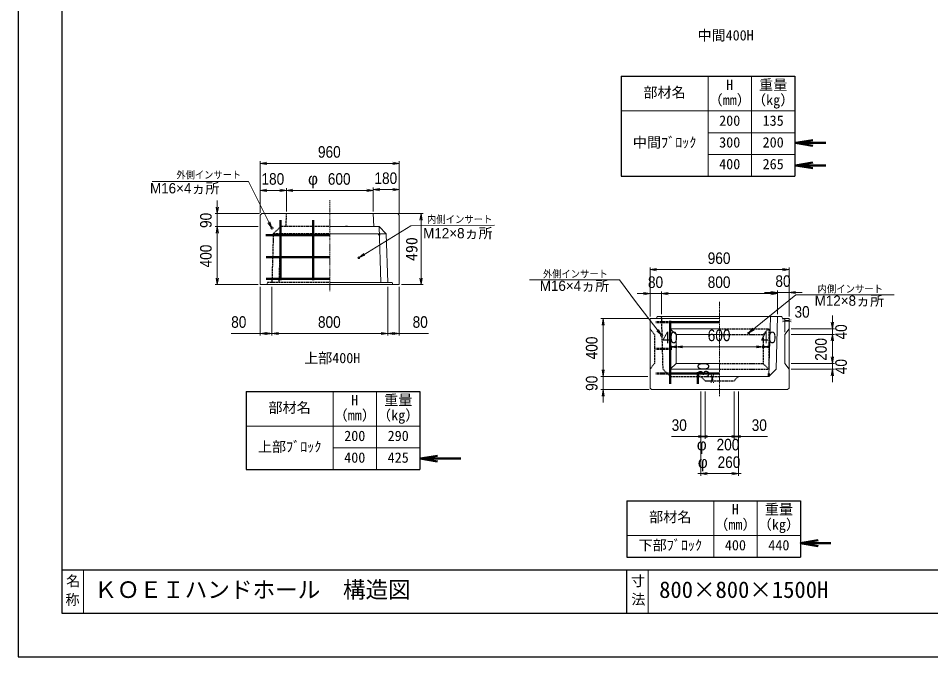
# Model space of a CAD drawing. Units: millimetres, scale not verified. Extents: x -210 to 210, y -148 to 148.
# Drawn here: x -210 to 0, y -148.5 to -1.5 of the extents above; entities that cross this region are included whole.
import ezdxf
from ezdxf.enums import TextEntityAlignment as Align

# ---------------------------------------------------------------- set-up
doc = ezdxf.new("R2010")
doc.units = ezdxf.units.MM
doc.linetypes.add('USER1', pattern=[12.95, 6.35, -3.175, 0.25, -3.175])
doc.linetypes.add('USER2', pattern=[4.7625, 3.175, -1.5875])
doc.layers.add('0-0', color=7, linetype='Continuous')
for name, color, linetype, lineweight in [('0-1_0', 9, 'Continuous', 25), ('0-2_dims', 2, 'Continuous', 13), ('0-4_pen2実線', 3, 'Continuous', 13), ('0-5_pen3実線', 7, 'Continuous', 18), ('0-6_pen4実線', 6, 'Continuous', 25), ('0-7_pen1一点', 4, 'USER1', 13), ('0-8_pen2破線', 3, 'USER2', 25), ('0-9_鉄筋１', 7, 'Continuous', 50), ('0-A_鉄筋２', 7, 'Continuous', 50), ('0-C_鉄筋', 7, 'Continuous', 50)]:
    doc.layers.add(name, color=color, linetype=linetype, lineweight=lineweight)
doc.styles.add('ＭＳ ゴシック', font='')
doc.styles.add('ＭＳ Ｐゴシック', font='')
doc.styles.get('ＭＳ ゴシック').set_extended_font_data('MS Gothic')
doc.styles.get('ＭＳ Ｐゴシック').set_extended_font_data('MS PGothic')

# ---------------------------------------------------------------- blocks, each defined once
blk = doc.blocks.new('部分図 1')
at = {"layer": '0-1_0'}
blk.add_lwpolyline([(0, 0), (12600, 0), (12600, 8910), (0, 8910)], close=True, dxfattribs=at)
at = {"layer": '0-2_dims', "lineweight": 50}
for p, q in [((5366.81, 3549), (5576.2, 3549)), ((5366.81, 3394), (5576.2, 3394)), ((2775.53, 1368.78), (3056.1, 1368.78)), ((5401.61, 784.88), (5611, 784.88))]:
    blk.add_line(p, q, dxfattribs=at)
at = {"layer": '0-2_dims'}
for p, q in [((1671, 3066), (1671, 3423)), ((2631, 3408), (1671, 3408)), ((2631, 3066), (2631, 3423)), ((1671, 3066), (1671, 3236.26)), ((1851, 3221.26), (1671, 3221.26)), ((1851, 3076), (1851, 3236.26)), ((1851, 3076), (1851, 3236.26)), ((1851, 3221.26), (2451, 3221.26)), ((2451, 3076), (2451, 3241.26)), ((2451, 3076), (2451, 3236.26)), ((2451, 3226.26), (2631, 3226.26)), ((2631, 3066), (2631, 3241.26)), ((1374.3, 3061), (1374.3, 3151)), ((1666, 3061), (1359.3, 3061)), ((1374.3, 2971), (1374.3, 3061)), ((1656, 2971), (1359.3, 2971)), ((1656, 2971), (1359.3, 2971)), ((1374.3, 2971), (1374.3, 2571)), ((1374.3, 2971), (1374.3, 2881)), ((4362, 2351), (4362, 2689)), ((5322, 2674), (4362, 2674)), ((5322, 2351), (5322, 2689)), ((1656, 2571), (1359.3, 2571)), ((1671, 2556), (1671, 2218)), ((1751, 2556), (1751, 2218)), ((1751, 2556), (1751, 2218)), ((2551, 2556), (2551, 2218)), ((2551, 2556), (2551, 2218)), ((2631, 2556), (2631, 2218)), ((4362, 2351), (4362, 2523.17)), ((4442, 2366), (4442, 2523.17)), ((4442, 2366), (4442, 2523.17)), ((5242, 2366), (5242, 2530.67)), ((5242, 2366), (5242, 2523.17)), ((5322, 2351), (5322, 2530.67)), ((4362, 2508.17), (4272, 2508.17)), ((4362, 2508.17), (4442, 2508.17)), ((4442, 2508.17), (4532, 2508.17)), ((4442, 2508.17), (5242, 2508.17)), ((5242, 2515.67), (5152, 2515.67)), ((5242, 2515.67), (5322, 2515.67)), ((5322, 2515.67), (5412, 2515.67)), ((4347, 2336), (4023, 2336)), ((4038, 1936), (4038, 2336)), ((5292, 2241), (5292, 2335.11)), ((5322, 2281), (5322, 2335.11)), ((5620.74, 2266), (5620.74, 2356)), ((5292, 2320.11), (5322, 2320.11)), ((1751, 2233), (2551, 2233)), ((5337, 2266), (5635.74, 2266)), ((5337, 2226), (5635.74, 2226)), ((5337, 2226), (5635.74, 2226)), ((5620.74, 2226), (5620.74, 2266)), ((5620.74, 2226), (5620.74, 2136)), ((5620.74, 2226), (5620.74, 2026)), ((4502, 2141), (4502, 2156)), ((4542, 2141), (4542, 2156)), ((5142, 2141), (5142, 2156)), ((5142, 2141), (5142, 2156)), ((5182, 2141), (5182, 2156)), ((4542, 2141), (4502, 2141)), ((4542, 2141), (5142, 2141)), ((4542, 2141), (4542, 2126)), ((5142, 2141), (5182, 2141)), ((5620.74, 2026), (5620.74, 2116)), ((4038, 1936), (4038, 2026)), ((5337, 2026), (5635.74, 2026)), ((5337, 2026), (5635.74, 2026)), ((5620.74, 2026), (5620.74, 1986)), ((5337, 1986), (5635.74, 1986)), ((5620.74, 1986), (5620.74, 1896)), ((4347, 1936), (4023, 1936)), ((4347, 1936), (4023, 1936)), ((4038, 1936), (4038, 1846)), ((4792, 1936), (4777, 1936)), ((4792, 1906), (4777, 1906)), ((4792, 1906), (4792, 1936)), ((4357, 1846), (4023, 1846)), ((4038, 1846), (4038, 1756)), ((4712, 1831), (4712, 1506)), ((4712, 1831), (4712, 1250)), ((4742, 1831), (4742, 1506)), ((4742, 1831), (4742, 1506)), ((4942, 1831), (4942, 1506)), ((4942, 1831), (4942, 1506)), ((4972, 1831), (4972, 1506)), ((4972, 1831), (4972, 1250)), ((4742, 1521), (4652, 1521)), ((4742, 1521), (4942, 1521)), ((4942, 1521), (5032, 1521)), ((4712, 1265), (4692, 1265)), ((4712, 1265), (4972, 1265)), ((4972, 1265), (4992, 1265))]:
    blk.add_line(p, q, dxfattribs=at)
at = {"layer": '0-2_dims', "lineweight": 18}
for p, q in [((1545.69, 3282.7), (924.22, 3282.7)), ((2617, 3061), (2796, 3061)), ((2781, 3061), (2781, 2571)), ((4151.3, 2603.57), (3529.83, 2603.57)), ((2646, 2571), (2796, 2571)), ((5430.17, 2499.67), (6046.64, 2499.67))]:
    blk.add_line(p, q, dxfattribs=at)
at = {"layer": '0-2_dims', "lineweight": 50}
for points in [[(5486.81, 3569), (5366.81, 3549), (5486.81, 3529)], [(5486.81, 3414), (5366.81, 3394), (5486.81, 3374)], [(2895.53, 1388.78), (2775.53, 1368.78), (2895.53, 1348.78)], [(5521.61, 804.88), (5401.61, 784.88), (5521.61, 764.88)]]:
    blk.add_lwpolyline(points, dxfattribs=at)
at = {"layer": '0-2_dims'}
for points in [[(1716, 3415.5), (1671, 3408), (1716, 3400.5)], [(2586, 3400.5), (2631, 3408), (2586, 3415.5)], [(1751, 2961), (1590.69, 3282.7), (1545.69, 3282.7)], [(1716, 3228.76), (1671, 3221.26), (1716, 3213.76)], [(1806, 3213.76), (1851, 3221.26), (1806, 3228.76)], [(1896, 3228.76), (1851, 3221.26), (1896, 3213.76)], [(2406, 3213.76), (2451, 3221.26), (2406, 3228.76)], [(2496, 3233.76), (2451, 3226.26), (2496, 3218.76)], [(2586, 3218.76), (2631, 3226.26), (2586, 3233.76)], [(1366.8, 3106), (1374.3, 3061), (1381.8, 3106)], [(1381.8, 2926), (1374.3, 2971), (1366.8, 2926)], [(1381.8, 2926), (1374.3, 2971), (1366.8, 2926)], [(1724.22, 2997.93), (1751, 2961), (1737.64, 3004.62)], [(2351, 2756), (2710.88, 2975.23), (3289, 2980.41)], [(2385.53, 2785.82), (2351, 2756), (2393.33, 2773.01)], [(4407, 2681.5), (4362, 2674), (4407, 2666.5)], [(5277, 2666.5), (5322, 2674), (5277, 2681.5)], [(1366.8, 2616), (1374.3, 2571), (1381.8, 2616)], [(4442, 2221), (4269.47, 2443.53), (4151.3, 2603.57)], [(5197, 2508.17), (5242, 2515.67), (5197, 2523.17)], [(5367, 2523.17), (5322, 2515.67), (5367, 2508.17)], [(4317, 2500.67), (4362, 2508.17), (4317, 2515.67)], [(4487, 2515.67), (4442, 2508.17), (4487, 2500.67)], [(4487, 2515.67), (4442, 2508.17), (4487, 2500.67)], [(5042, 2236), (5368.21, 2499.67), (5430.17, 2499.67)], [(5197, 2500.67), (5242, 2508.17), (5197, 2515.67)], [(4045.5, 2291), (4038, 2336), (4030.5, 2291)], [(5072.28, 2270.12), (5042, 2236), (5081.71, 2258.45)], [(5277, 2312.61), (5322, 2320.11), (5277, 2327.61)], [(5337, 2327.61), (5292, 2320.11), (5337, 2312.61)], [(5613.24, 2311), (5620.74, 2266), (5628.24, 2311)], [(1751, 2233), (1671, 2233), (1470.18, 2233)], [(1716, 2240.5), (1671, 2233), (1716, 2225.5)], [(1706, 2225.5), (1751, 2233), (1706, 2240.5)], [(1796, 2240.5), (1751, 2233), (1796, 2225.5)], [(2506, 2225.5), (2551, 2233), (2506, 2240.5)], [(2596, 2240.5), (2551, 2233), (2596, 2225.5)], [(2551, 2233), (2631, 2233), (2831.82, 2233)], [(2586, 2225.5), (2631, 2233), (2586, 2240.5)], [(4408.5, 2251.97), (4442, 2221), (4420.35, 2261.16)], [(5628.24, 2181), (5620.74, 2226), (5613.24, 2181)], [(5628.24, 2181), (5620.74, 2226), (5613.24, 2181)], [(4497, 2133.5), (4542, 2141), (4497, 2148.5)], [(4547, 2148.5), (4502, 2141), (4547, 2133.5)], [(4587, 2148.5), (4542, 2141), (4587, 2133.5)], [(5097, 2133.5), (5142, 2141), (5097, 2148.5)], [(5137, 2133.5), (5182, 2141), (5137, 2148.5)], [(5187, 2148.5), (5142, 2141), (5187, 2133.5)], [(5613.24, 2071), (5620.74, 2026), (5628.24, 2071)], [(5613.24, 2071), (5620.74, 2026), (5628.24, 2071)], [(4030.5, 1981), (4038, 1936), (4045.5, 1981)], [(4030.5, 1981), (4038, 1936), (4045.5, 1981)], [(5628.24, 1941), (5620.74, 1986), (5613.24, 1941)], [(4784.5, 1951), (4792, 1906), (4799.5, 1951)], [(4799.5, 1891), (4792, 1936), (4784.5, 1891)], [(4045.5, 1801), (4038, 1846), (4030.5, 1801)], [(4742, 1521), (4712, 1521), (4511.18, 1521)], [(4697, 1513.5), (4742, 1521), (4697, 1528.5)], [(4697, 1513.5), (4742, 1521), (4697, 1528.5)], [(4757, 1528.5), (4712, 1521), (4757, 1513.5)], [(4927, 1513.5), (4972, 1521), (4927, 1528.5)], [(4987, 1528.5), (4942, 1521), (4987, 1513.5)], [(4987, 1528.5), (4942, 1521), (4987, 1513.5)], [(4942, 1521), (4972, 1521), (5172.82, 1521)], [(4757, 1272.5), (4712, 1265), (4757, 1257.5)], [(4927, 1257.5), (4972, 1265), (4927, 1272.5)]]:
    blk.add_lwpolyline(points, dxfattribs=at)
at = {"layer": '0-2_dims', "lineweight": 18}
for points in [[(2788.5, 3016), (2781, 3061), (2773.5, 3016)], [(2773.5, 2616), (2781, 2571), (2788.5, 2616)]]:
    blk.add_lwpolyline(points, dxfattribs=at)
at = {"layer": '0-4_pen2実線'}
for centre, radius in [((1751, 2961), 8), ((1751, 2961), 8), ((2351, 2756), 6), ((4442, 2221), 8), ((5042, 2236), 6)]:
    blk.add_circle(centre, radius, dxfattribs=at)
at = {"layer": '0-5_pen3実線'}
for p, q in [((4762.25, 4009.6), (4762.25, 3319.6)), ((5062.25, 4009.6), (5062.25, 3319.6)), ((4162.25, 3769.6), (5362.25, 3769.6)), ((4762.25, 3619.6), (5362.25, 3619.6)), ((4762.25, 3469.6), (5362.25, 3469.6)), ((1671, 3051), (1681, 3061)), ((1671, 3051), (1671, 2571)), ((2621, 3061), (1681, 3061)), ((2456, 2971), (2451, 3061)), ((2631, 3051), (2621, 3061)), ((2631, 2571), (2631, 3051)), ((2491, 2971), (2151, 2971)), ((2491, 2971), (2541, 2921)), ((2491, 2971), (2502.49, 2586)), ((2541, 2921), (2151, 2921)), ((2541, 2921), (2551, 2586)), ((2581, 2586), (2151, 2586)), ((2581, 2586), (2586, 2571)), ((2631, 2571), (1671, 2571)), ((4362, 2336), (4362, 1856)), ((4842, 2336), (4362, 2336)), ((4412, 2351), (4407, 2336)), ((4412, 2351), (4407, 2336)), ((4842, 2351), (4412, 2351)), ((4842, 2351), (5272, 2351)), ((5193.08, 2351), (5182, 1936)), ((5242, 2351), (5232, 1986)), ((5272, 2351), (5277, 2336)), ((5272, 2351), (5277, 2336)), ((5322, 2336), (5277, 2336)), ((5322, 2336), (5277, 2336)), ((5322, 1856), (5322, 2336)), ((4502, 2266), (4502, 1986)), ((4502, 2266), (4542, 2226)), ((4842, 2266), (4502, 2266)), ((4542, 2226), (4542, 2026)), ((4542, 2226), (4842, 2226)), ((5322, 2266), (5292, 2226)), ((4542, 2026), (4502, 1986)), ((4542, 2026), (4842, 2026)), ((4502, 1986), (4842, 1986)), ((5232, 1986), (5182, 1936)), ((4842, 1936), (5182, 1936)), ((4842, 1936), (5182, 1936)), ((2173.43, 1832.38), (2173.43, 1292.38)), ((2473.43, 1832.38), (2473.43, 1292.38)), ((4362, 1856), (4372, 1846)), ((4372, 1846), (5312, 1846)), ((5322, 1856), (5312, 1846)), ((1573.43, 1592.38), (2773.43, 1592.38)), ((2173.43, 1442.38), (2773.43, 1442.38)), ((4801.61, 1077.38), (4801.61, 687.38)), ((5101.61, 1077.38), (5101.61, 687.38)), ((4201.61, 837.38), (5401.61, 837.38)), ((450, 600), (450, 300)), ((4350, 600), (4350, 300))]:
    blk.add_line(p, q, dxfattribs=at)
blk.add_lwpolyline([(5292, 2226), (5292, 2026), (5322, 1986)], dxfattribs=at)
at = {"layer": '0-6_pen4実線'}
for p, q in [((4162.25, 4009.6), (5362.25, 4009.6)), ((4162.25, 4009.6), (4162.25, 3319.6)), ((5362.25, 4009.6), (5362.25, 3319.6)), ((4162.25, 3319.6), (5362.25, 3319.6)), ((1573.43, 1832.38), (2773.43, 1832.38)), ((1573.43, 1832.38), (1573.43, 1292.38)), ((2773.43, 1832.38), (2773.43, 1292.38)), ((1573.43, 1292.38), (2773.43, 1292.38)), ((4201.61, 1077.38), (5401.61, 1077.38)), ((4201.61, 1077.38), (4201.61, 687.38)), ((5401.61, 1077.38), (5401.61, 687.38)), ((4201.61, 687.38), (5401.61, 687.38)), ((300, 600), (12300, 600)), ((4200, 600), (4200, 300))]:
    blk.add_line(p, q, dxfattribs=at)
blk.add_lwpolyline([(300, 300), (12300, 300), (12300, 8610), (300, 8610)], close=True, dxfattribs=at)
at = {"layer": '0-7_pen1一点'}
for p, q in [((2151, 2524), (2151, 3154.67)), ((4842, 2451), (4842, 1800.58))]:
    blk.add_line(p, q, dxfattribs=at)
at = {"layer": '0-8_pen2破線'}
for p, q in [((1851, 3061), (1846, 2971)), ((1761, 2921), (1811, 2971)), ((1761, 2921), (1811, 2971)), ((1811, 2971), (1799.52, 2586.34)), ((2151, 2971), (1811, 2971)), ((1761, 2921), (1751, 2586)), ((2151, 2921), (1761, 2921)), ((1721, 2586), (1716, 2571)), ((2151, 2586), (1721, 2586)), ((4362, 2266), (4392, 2226)), ((4392, 2226), (4392, 2026)), ((4842, 2266), (5182, 2266)), ((4842, 2226), (5142, 2226)), ((5182, 2266), (5142, 2226)), ((5142, 2226), (5142, 2026)), ((5182, 2266), (5182, 1986)), ((4392, 2026), (4362, 1986)), ((4842, 2026), (5142, 2026)), ((5142, 2026), (5182, 1986)), ((4842, 1986), (5182, 1986)), ((4502, 1936), (4842, 1936)), ((4742, 1906), (4712, 1936)), ((4742, 1906), (4942, 1906)), ((4942, 1906), (4972, 1936))]:
    blk.add_line(p, q, dxfattribs=at)
blk.add_lwpolyline([(4502, 1936), (4452, 1986), (4442, 2351)], dxfattribs=at)
at = {"layer": '0-9_鉄筋１'}
for p, q in [((2036, 2601), (2036, 2976)), ((2266, 2971), (2266, 2976)), ((4502, 2321), (4502, 1926)), ((4502, 2311), (4842, 2311)), ((4502, 2126), (4512, 2126)), ((4502, 1956), (4842, 1956)), ((4692, 1966), (4692, 1926)), ((5182, 1956), (5182, 1936))]:
    blk.add_line(p, q, dxfattribs=at)
at = {"layer": '0-9_鉄筋１', "linetype": 'USER2'}
for p, q in [((4402, 2311), (4502, 2311)), ((4402, 2126), (4512, 2126)), ((4402, 1956), (4502, 1956)), ((5182.53, 1956), (5182, 1956))]:
    blk.add_line(p, q, dxfattribs=at)
at = {"layer": '0-A_鉄筋２'}
for p, q in [((1811, 2976), (1811, 3016)), ((2036, 2976), (2036, 3016)), ((1809.21, 2911), (1709.21, 2911)), ((2491, 2911), (2492.79, 2911)), ((1811, 2761), (1711, 2761)), ((1811, 2611), (1711, 2611)), ((4502, 1926), (4502, 1886)), ((4692, 1926), (4692, 1886))]:
    blk.add_line(p, q, dxfattribs=at)
at = {"layer": '0-C_鉄筋'}
for p, q in [((1811, 2976), (1811, 2601)), ((1811, 2911), (2151, 2911)), ((2491, 2921), (2491, 2911)), ((1811, 2761), (2151, 2761)), ((1811, 2611), (2151, 2611))]:
    blk.add_line(p, q, dxfattribs=at)
at = {"layer": '0-2_dims', "color": 7, "style": 'ＭＳ Ｐゴシック', "width": 0.9}
for s, height, p in [('960', 79.98, (2069.18, 3423)), ('外側インサート', 50.68, (1091.41, 3287.98)), ('180', 79.98, (1679.18, 3236.26)), ('600', 79.98, (2137.36, 3236.26)), ('180', 79.98, (2459.18, 3241.26)), ('内側インサート', 51.2, (2822.16, 2980.41)), ('960', 79.98, (4760.18, 2689)), ('外側インサート', 50.68, (3622.9, 2603.57)), ('80', 79.98, (4347.45, 2523.17)), ('800', 79.98, (4760.18, 2523.17)), ('80', 79.98, (5227.45, 2530.67)), ('内側インサート', 51.2, (5518.53, 2499.67)), ('30', 79.98, (5359.24, 2318.07)), ('80', 79.98, (1470.18, 2248)), ('800', 79.98, (2069.18, 2248)), ('80', 79.98, (2722.73, 2248)), ('40', 79.98, (4447.45, 2141.45)), ('600', 79.98, (4760.18, 2156)), ('40', 79.98, (5127.45, 2141.45)), ('30', 79.98, (4511.18, 1536)), ('30', 79.98, (5063.73, 1536)), ('200', 79.98, (4821.36, 1401.45)), ('260', 79.98, (4828.36, 1280))]:
    blk.add_text(s, height=height, dxfattribs=at).set_placement(p, align=Align.BOTTOM_LEFT)
at = {"layer": '0-2_dims', "color": 7, "style": 'ＭＳ Ｐゴシック'}
for s, height, p in [('M16×4ヵ所', 70.81, (909.6, 3179.26)), ('φ', 79.98, (2001, 3236.26)), ('M12×8ヵ所', 70.81, (2795.59, 2868.96)), ('M16×4ヵ所', 70.81, (3600.6, 2505.71)), ('M12×8ヵ所', 70.81, (5498.44, 2403.08)), ('φ', 79.98, (4685, 1401.45)), ('φ', 79.98, (4692, 1280))]:
    blk.add_text(s, height=height, dxfattribs=at).set_placement(p, align=Align.BOTTOM_LEFT)
at = {"layer": '0-2_dims', "color": 7, "style": 'ＭＳ Ｐゴシック', "width": 0.9}
for s, p in [('90', (1359.3, 2961.45)), ('400', (1359.3, 2689.18)), ('40', (5744.83, 2191.45)), ('400', (4023, 2054.18)), ('200', (5605.74, 2044.18)), ('30', (4794.05, 1927.34)), ('40', (5744.83, 1951.45)), ('90', (4023, 1836.45))]:
    blk.add_text(s, height=79.98, rotation=90, dxfattribs=at).set_placement(p, align=Align.BOTTOM_LEFT)
at = {"layer": '0-2_dims', "color": 7, "style": 'ＭＳ ゴシック'}
blk.add_text('490', height=80.65, rotation=90, dxfattribs=at).set_placement((2780.5, 2733.5), align=Align.BOTTOM_LEFT)
at = {"layer": '0-5_pen3実線', "style": 'ＭＳ ゴシック'}
for s, height, p in [('H', 71.47, (4887.88, 3893.36)), ('重量', 71.47, (5114.77, 3893.36)), ('部材名', 71.47, (4316.02, 3840.86)), ('（mm）', 71.49, (4765.98, 3788.35)), ('（kg）', 71.49, (5065.98, 3788.35)), ('200', 71.47, (4839.13, 3645.86)), ('135', 71.47, (5139.13, 3645.86)), ('中間ﾌﾞﾛｯｸ', 71.48, (4242.88, 3495.86)), ('300', 71.47, (4839.14, 3495.86)), ('200', 71.45, (5139.16, 3495.88)), ('400', 71.46, (4839.15, 3345.87)), ('265', 71.47, (5139.13, 3345.86)), ('部材名', 71.47, (1727.2, 1663.64)), ('H', 71.47, (2299.05, 1716.13)), ('重量', 71.47, (2525.95, 1716.14)), ('（mm）', 71.49, (2177.16, 1611.12)), ('（kg）', 71.49, (2477.16, 1611.12)), ('200', 71.47, (2250.31, 1468.64)), ('290', 71.45, (2550.34, 1468.65)), ('上部ﾌﾞﾛｯｸ', 71.48, (1654.07, 1393.63)), ('400', 71.46, (2250.32, 1318.65)), ('425', 71.43, (2550.35, 1318.66)), ('部材名', 71.47, (4355.39, 908.64)), ('H', 71.47, (4927.24, 961.13)), ('重量', 71.47, (5154.13, 961.14)), ('（mm）', 71.49, (4805.35, 856.12)), ('（kg）', 71.49, (5105.35, 856.12)), ('下部ﾌﾞﾛｯｸ', 71.48, (4282.25, 713.63)), ('400', 71.46, (4878.51, 713.65)), ('440', 71.46, (5178.51, 713.65)), ('名', 71.47, (330.86, 466.05)), ('寸', 71.38, (4229.1, 466.63)), ('ＫＯＥＩハンドホール\u3000構造図', 114.4, (525, 372)), ('800×800×1500H', 114.4, (4425, 372.01)), ('法', 71.44, (4232.55, 339.37)), ('称', 71.43, (325.72, 337.31))]:
    blk.add_text(s, height=height, dxfattribs=at).set_placement(p, align=Align.BOTTOM_LEFT)
at = {"layer": '0-C_鉄筋', "style": 'ＭＳ ゴシック'}
for s, p in [('中間400H', (4690, 4235.5)), ('上部400H', (1974, 2006.5))]:
    blk.add_text(s, height=71.11, dxfattribs=at).set_placement(p, align=Align.BOTTOM_LEFT)

msp = doc.modelspace()

# ---------------------------------------------------------------- block references
at = {"layer": '0-0', "xscale": 0.0333333, "yscale": 0.0333333}
msp.add_blockref('部分図 1', (-210, -148.5), dxfattribs=at)

doc.saveas('drawing.dxf')
